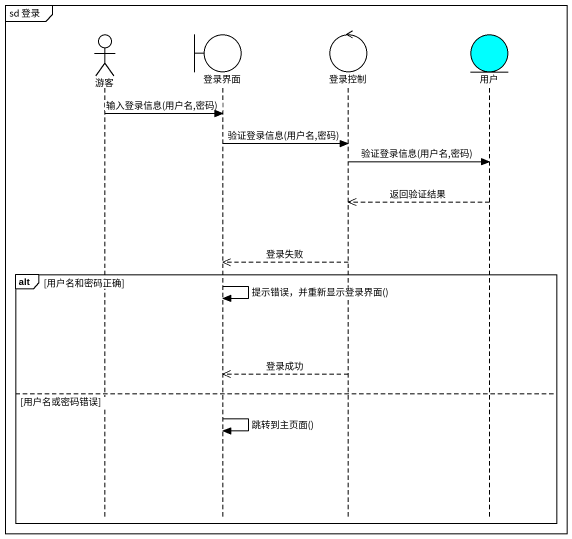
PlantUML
@startuml
mainframe sd 登录
hide footbox
actor 游客
boundary 登录界面
control 登录控制
entity 用户 #00FFFF

游客 -> 登录界面 : 输入登录信息(用户名,密码)
登录界面 -> 登录控制 : 验证登录信息(用户名,密码)
登录控制 -> 用户 : 验证登录信息(用户名,密码)
用户 -->> 登录控制 : 返回验证结果
登录控制 -->> 登录界面 : 登录失败
alt 用户名和密码正确
  登录界面 -> 登录界面 : 提示错误，并重新显示登录界面()
  登录控制 -->> 登录界面 : 登录成功
else 用户名或密码错误
  登录界面 -> 登录界面 : 跳转到主页面()
end
@enduml
